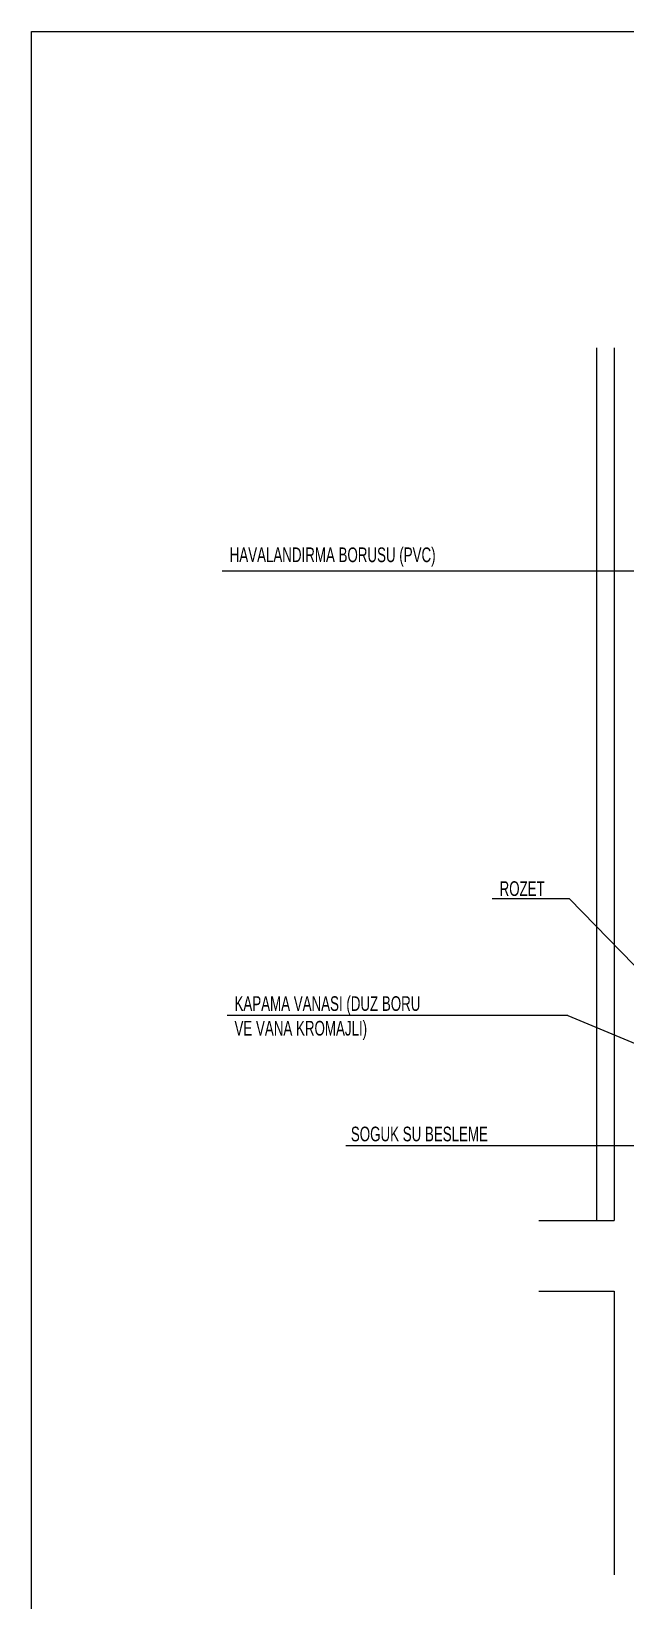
# Model space of a CAD drawing. Header units: centimetres. Extents: x -13133 to 30552, y -2 to 4552.
# Drawn here: x 27011 to 27226, y 362 to 929 of the extents above; entities that cross this region are included whole.
import ezdxf

# ---------------------------------------------------------------- set-up
doc = ezdxf.new("R2010")
doc.units = ezdxf.units.CM
for name, color, linetype in [('MEP-DETAYLAR', 111, 'CONTINUOUS'), ('MTY-CİHAZ', 135, 'CONTINUOUS'), ('ROTAS-VANA', 1, 'CONTINUOUS')]:
    doc.layers.add(name, color=color, linetype=linetype)
doc.layers.add('Renkli Tarama', color=7, linetype='CONTINUOUS', lineweight=0)
doc.styles.add('ÇAP', font='arial.ttf')

# ---------------------------------------------------------------- blocks, each defined once
blk = doc.blocks.new('SIHHİ DETAYLAR')
at = {"layer": 'MEP-DETAYLAR', "color": 11}
for p, q in [((1625.41, 514.97), (1625.41, 199.04)), ((1631.79, 514.97), (1631.79, 199.04)), ((1604.57, 199.04), (1631.79, 199.04)), ((1604.57, 173.52), (1631.79, 173.52)), ((1631.79, 173.52), (1631.79, 70.86))]:
    blk.add_line(p, q, dxfattribs=at)
at = {"layer": 'MEP-DETAYLAR', "color": 41}
for p, q in [((1648.08, 434.14), (1489.87, 434.14)), ((1615.61, 315.49), (1587.59, 315.49)), ((1615.61, 315.49), (1681.22, 248.16)), ((1615, 273.23), (1491.62, 273.23)), ((1615, 273.23), (1687.14, 243.36)), ((1665.15, 226.05), (1534.58, 226.05))]:
    blk.add_line(p, q, dxfattribs=at)
at = {"layer": 'MTY-CİHAZ'}
blk.add_lwpolyline([(1420.75, 629.47), (1954.98, 629.47), (1954.98, 6.15), (1420.75, 6.15)], close=True, dxfattribs=at)
at = {"layer": 'MEP-DETAYLAR', "color": 41, "style": 'ÇAP', "width": 0.65}
for s, height, p in [('HAVALANDIRMA BORUSU (PVC)', 5.3163, (1492.56, 437.37)), ('ROZET', 5.316, (1590.3, 316.55)), ('KAPAMA VANASI (DUZ BORU ', 5.3163, (1494.31, 274.94)), ('VE VANA KROMAJLI)', 5.3163, (1494.31, 266.02)), ('SOGUK SU BESLEME', 5.3163, (1536.45, 227.74))]:
    blk.add_text(s, height=height, rotation=359.9999, dxfattribs=at).set_placement(p)
blk = doc.blocks.new('MTY-SIHHİ DETAYLAR')
at = {"layer": 'Renkli Tarama'}
blk.add_blockref('SIHHİ DETAYLAR', (257713.28, -444848.48), dxfattribs=at)

msp = doc.modelspace()

# ---------------------------------------------------------------- block references
at = {"layer": 'ROTAS-VANA'}
msp.add_blockref('MTY-SIHHİ DETAYLAR', (-232123.28, 445148.48), dxfattribs=at)

doc.saveas('drawing.dxf')
